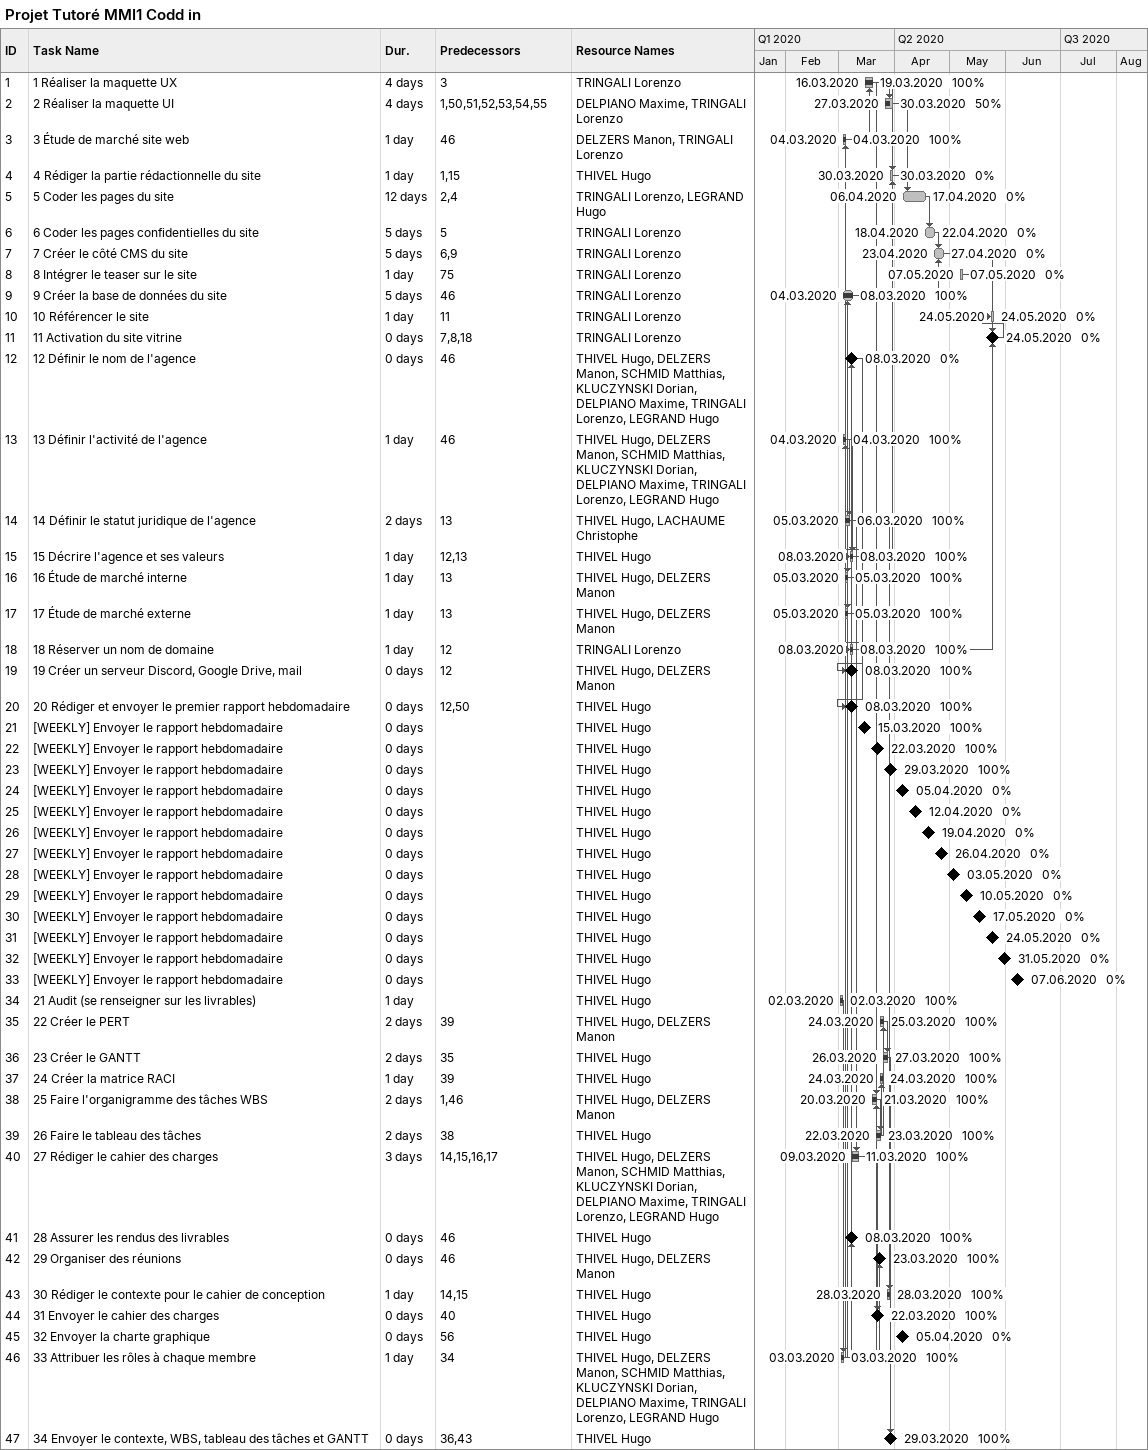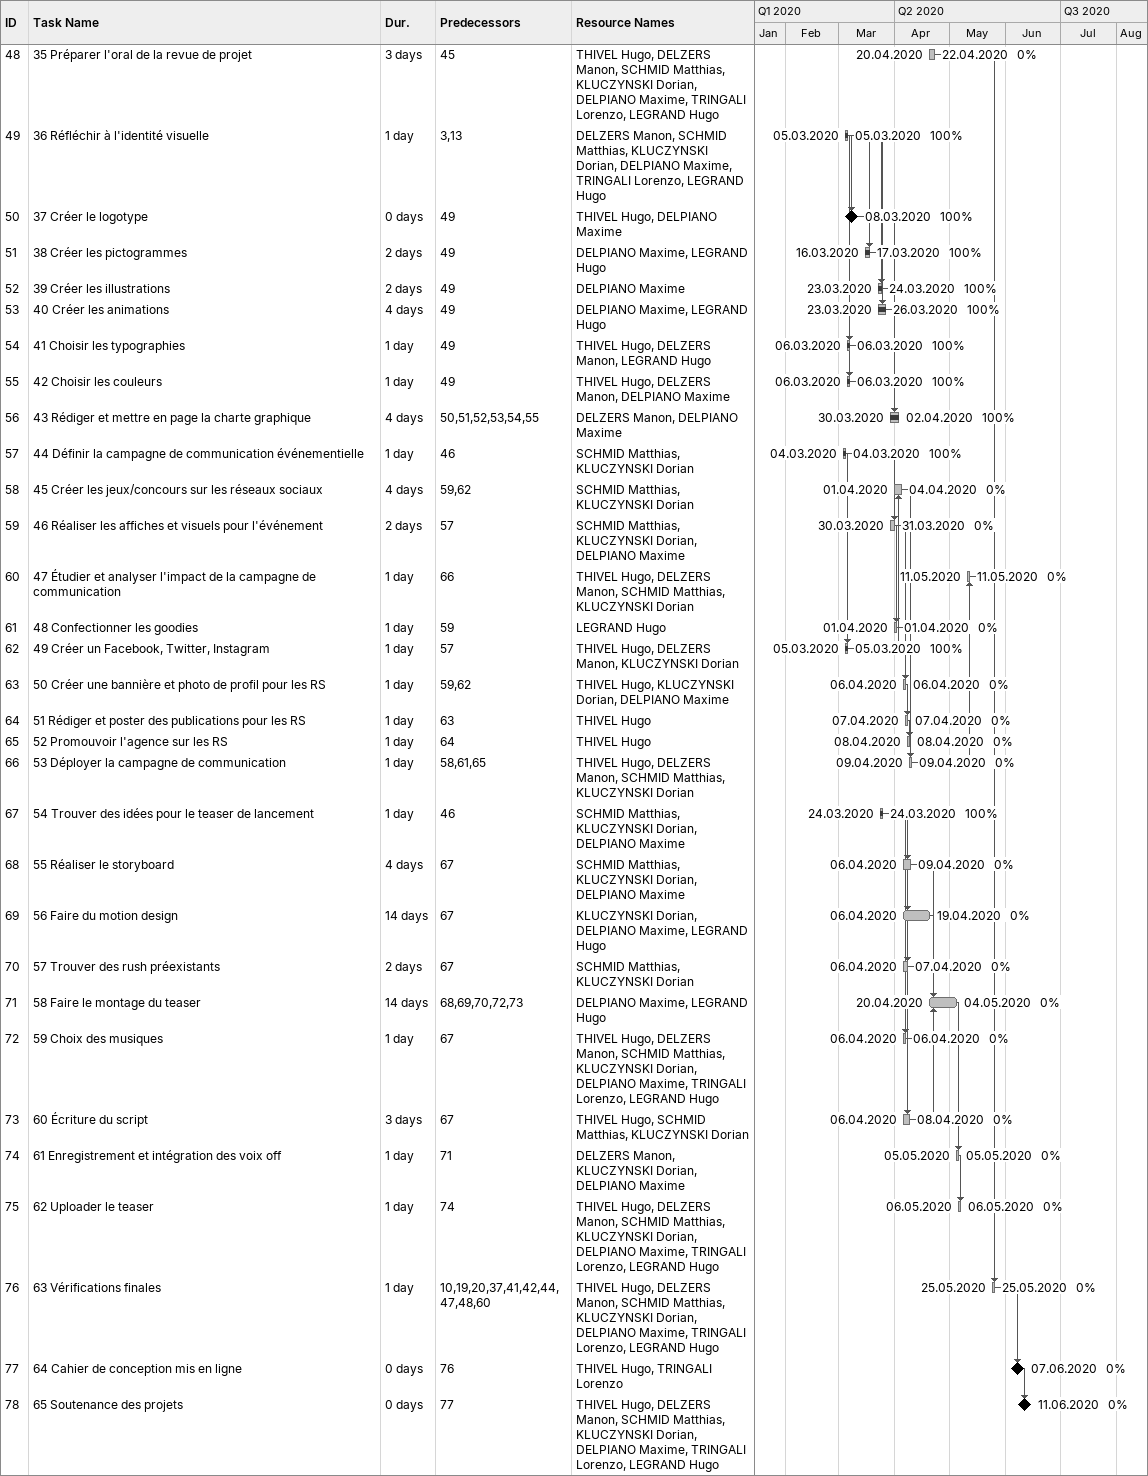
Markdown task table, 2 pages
Projet Tutoré MMI1 Codd in

| ID | Task | Duration | Start | Finish | Predecessors | Resources | % complete |
|---|---|---|---|---|---|---|---|
| 1 | 1 Réaliser la maquette UX | 4d | 2020-03-16 | 2020-03-19 | 3 | TRINGALI Lorenzo | 100 |
| 2 | 2 Réaliser la maquette UI | 4d | 2020-03-27 | 2020-03-30 | 1, 50, 51, 52, 53, 54, 55 | DELPIANO Maxime, TRINGALI Lorenzo | 50 |
| 3 | 3 Étude de marché site web | 1d | 2020-03-04 | 2020-03-04 | 46 | DELZERS Manon, TRINGALI Lorenzo | 100 |
| 4 | 4 Rédiger la partie rédactionnelle du site | 1d | 2020-03-30 | 2020-03-30 | 1, 15 | THIVEL Hugo | 0 |
| 5 | 5 Coder les pages du site | 12d | 2020-04-06 | 2020-04-17 | 2, 4 | TRINGALI Lorenzo, LEGRAND Hugo | 0 |
| 6 | 6 Coder les pages confidentielles du site | 5d | 2020-04-18 | 2020-04-22 | 5 | TRINGALI Lorenzo | 0 |
| 7 | 7 Créer le côté CMS du site | 5d | 2020-04-23 | 2020-04-27 | 6, 9 | TRINGALI Lorenzo | 0 |
| 8 | 8 Intégrer le teaser sur le site | 1d | 2020-05-07 | 2020-05-07 | 75 | TRINGALI Lorenzo | 0 |
| 9 | 9 Créer la base de données du site | 5d | 2020-03-04 | 2020-03-08 | 46 | TRINGALI Lorenzo | 100 |
| 10 | 10 Référencer le site | 1d | 2020-05-24 | 2020-05-24 | 11 | TRINGALI Lorenzo | 0 |
| 11 | 11 Activation du site vitrine | 0d | 2020-05-24 | 2020-05-24 | 7, 8, 18 | TRINGALI Lorenzo | 0 |
| 12 | 12 Définir le nom de l'agence | 0d | 2020-03-08 | 2020-03-08 | 46 | THIVEL Hugo, DELZERS Manon, SCHMID Matthias, KLUCZYNSKI Dorian, DELPIANO Maxime, TRINGALI Lorenzo, LEGRAND Hugo | 0 |
| 13 | 13 Définir l'activité de l'agence | 1d | 2020-03-04 | 2020-03-04 | 46 | THIVEL Hugo, DELZERS Manon, SCHMID Matthias, KLUCZYNSKI Dorian, DELPIANO Maxime, TRINGALI Lorenzo, LEGRAND Hugo | 100 |
| 14 | 14 Définir le statut juridique de l'agence | 2d | 2020-03-05 | 2020-03-06 | 13 | THIVEL Hugo, LACHAUME Christophe | 100 |
| 15 | 15 Décrire l'agence et ses valeurs | 1d | 2020-03-08 | 2020-03-08 | 12, 13 | THIVEL Hugo | 100 |
| 16 | 16 Étude de marché interne | 1d | 2020-03-05 | 2020-03-05 | 13 | THIVEL Hugo, DELZERS Manon | 100 |
| 17 | 17 Étude de marché externe | 1d | 2020-03-05 | 2020-03-05 | 13 | THIVEL Hugo, DELZERS Manon | 100 |
| 18 | 18 Réserver un nom de domaine | 1d | 2020-03-08 | 2020-03-08 | 12 | TRINGALI Lorenzo | 100 |
| 19 | 19 Créer un serveur Discord, Google Drive, mail | 0d | 2020-03-08 | 2020-03-08 | 12 | THIVEL Hugo, DELZERS Manon | 100 |
| 20 | 20 Rédiger et envoyer le premier rapport hebdomadaire | 0d | 2020-03-08 | 2020-03-08 | 12, 50 | THIVEL Hugo | 100 |
| 21 | [WEEKLY] Envoyer le rapport hebdomadaire | 0d | 2020-03-15 | 2020-03-15 |  | THIVEL Hugo | 100 |
| 22 | [WEEKLY] Envoyer le rapport hebdomadaire | 0d | 2020-03-22 | 2020-03-22 |  | THIVEL Hugo | 100 |
| 23 | [WEEKLY] Envoyer le rapport hebdomadaire | 0d | 2020-03-29 | 2020-03-29 |  | THIVEL Hugo | 100 |
| 24 | [WEEKLY] Envoyer le rapport hebdomadaire | 0d | 2020-04-05 | 2020-04-05 |  | THIVEL Hugo | 0 |
| 25 | [WEEKLY] Envoyer le rapport hebdomadaire | 0d | 2020-04-12 | 2020-04-12 |  | THIVEL Hugo | 0 |
| 26 | [WEEKLY] Envoyer le rapport hebdomadaire | 0d | 2020-04-19 | 2020-04-19 |  | THIVEL Hugo | 0 |
| 27 | [WEEKLY] Envoyer le rapport hebdomadaire | 0d | 2020-04-26 | 2020-04-26 |  | THIVEL Hugo | 0 |
| 28 | [WEEKLY] Envoyer le rapport hebdomadaire | 0d | 2020-05-03 | 2020-05-03 |  | THIVEL Hugo | 0 |
| 29 | [WEEKLY] Envoyer le rapport hebdomadaire | 0d | 2020-05-10 | 2020-05-10 |  | THIVEL Hugo | 0 |
| 30 | [WEEKLY] Envoyer le rapport hebdomadaire | 0d | 2020-05-17 | 2020-05-17 |  | THIVEL Hugo | 0 |
| 31 | [WEEKLY] Envoyer le rapport hebdomadaire | 0d | 2020-05-24 | 2020-05-24 |  | THIVEL Hugo | 0 |
| 32 | [WEEKLY] Envoyer le rapport hebdomadaire | 0d | 2020-05-31 | 2020-05-31 |  | THIVEL Hugo | 0 |
| 33 | [WEEKLY] Envoyer le rapport hebdomadaire | 0d | 2020-06-07 | 2020-06-07 |  | THIVEL Hugo | 0 |
| 34 | 21 Audit (se renseigner sur les livrables) | 1d | 2020-03-02 | 2020-03-02 |  | THIVEL Hugo | 100 |
| 35 | 22 Créer le PERT | 2d | 2020-03-24 | 2020-03-25 | 39 | THIVEL Hugo, DELZERS Manon | 100 |
| 36 | 23 Créer le GANTT | 2d | 2020-03-26 | 2020-03-27 | 35 | THIVEL Hugo | 100 |
| 37 | 24 Créer la matrice RACI | 1d | 2020-03-24 | 2020-03-24 | 39 | THIVEL Hugo | 100 |
| 38 | 25 Faire l'organigramme des tâches WBS | 2d | 2020-03-20 | 2020-03-21 | 1, 46 | THIVEL Hugo, DELZERS Manon | 100 |
| 39 | 26 Faire le tableau des tâches | 2d | 2020-03-22 | 2020-03-23 | 38 | THIVEL Hugo | 100 |
| 40 | 27 Rédiger le cahier des charges | 3d | 2020-03-09 | 2020-03-11 | 14, 15, 16, 17 | THIVEL Hugo, DELZERS Manon, SCHMID Matthias, KLUCZYNSKI Dorian, DELPIANO Maxime, TRINGALI Lorenzo, LEGRAND Hugo | 100 |
| 41 | 28 Assurer les rendus des livrables | 0d | 2020-03-08 | 2020-03-08 | 46 | THIVEL Hugo | 100 |
| 42 | 29 Organiser des réunions | 0d | 2020-03-23 | 2020-03-23 | 46 | THIVEL Hugo, DELZERS Manon | 100 |
| 43 | 30 Rédiger le contexte pour le cahier de conception | 1d | 2020-03-28 | 2020-03-28 | 14, 15 | THIVEL Hugo | 100 |
| 44 | 31 Envoyer le cahier des charges | 0d | 2020-03-22 | 2020-03-22 | 40 | THIVEL Hugo | 100 |
| 45 | 32 Envoyer la charte graphique | 0d | 2020-04-05 | 2020-04-05 | 56 | THIVEL Hugo | 0 |
| 46 | 33 Attribuer les rôles à chaque membre | 1d | 2020-03-03 | 2020-03-03 | 34 | THIVEL Hugo, DELZERS Manon, SCHMID Matthias, KLUCZYNSKI Dorian, DELPIANO Maxime, TRINGALI Lorenzo, LEGRAND Hugo | 100 |
| 47 | 34 Envoyer le contexte, WBS, tableau des tâches et GANTT | 0d | 2020-03-29 | 2020-03-29 | 36, 43 | THIVEL Hugo | 100 |
| 48 | 35 Préparer l'oral de la revue de projet | 3d | 2020-04-20 | 2020-04-22 | 45 | THIVEL Hugo, DELZERS Manon, SCHMID Matthias, KLUCZYNSKI Dorian, DELPIANO Maxime, TRINGALI Lorenzo, LEGRAND Hugo | 0 |
| 49 | 36 Réfléchir à l'identité visuelle | 1d | 2020-03-05 | 2020-03-05 | 3, 13 | DELZERS Manon, SCHMID Matthias, KLUCZYNSKI Dorian, DELPIANO Maxime, TRINGALI Lorenzo, LEGRAND Hugo | 100 |
| 50 | 37 Créer le logotype | 0d | 2020-03-08 | 2020-03-08 | 49 | THIVEL Hugo, DELPIANO Maxime | 100 |
| 51 | 38 Créer les pictogrammes | 2d | 2020-03-16 | 2020-03-17 | 49 | DELPIANO Maxime, LEGRAND Hugo | 100 |
| 52 | 39 Créer les illustrations | 2d | 2020-03-23 | 2020-03-24 | 49 | DELPIANO Maxime | 100 |
| 53 | 40 Créer les animations | 4d | 2020-03-23 | 2020-03-26 | 49 | DELPIANO Maxime, LEGRAND Hugo | 100 |
| 54 | 41 Choisir les typographies | 1d | 2020-03-06 | 2020-03-06 | 49 | THIVEL Hugo, DELZERS Manon, LEGRAND Hugo | 100 |
| 55 | 42 Choisir les couleurs | 1d | 2020-03-06 | 2020-03-06 | 49 | THIVEL Hugo, DELZERS Manon, DELPIANO Maxime | 100 |
| 56 | 43 Rédiger et mettre en page la charte graphique | 4d | 2020-03-30 | 2020-04-02 | 50, 51, 52, 53, 54, 55 | DELZERS Manon, DELPIANO Maxime | 100 |
| 57 | 44 Définir la campagne de communication événementielle | 1d | 2020-03-04 | 2020-03-04 | 46 | SCHMID Matthias, KLUCZYNSKI Dorian | 100 |
| 58 | 45 Créer les jeux/concours sur les réseaux sociaux | 4d | 2020-04-01 | 2020-04-04 | 59, 62 | SCHMID Matthias, KLUCZYNSKI Dorian | 0 |
| 59 | 46 Réaliser les affiches et visuels pour l'événement | 2d | 2020-03-30 | 2020-03-31 | 57 | SCHMID Matthias, KLUCZYNSKI Dorian, DELPIANO Maxime | 0 |
| 60 | 47 Étudier et analyser l'impact de la campagne de communication | 1d | 2020-05-11 | 2020-05-11 | 66 | THIVEL Hugo, DELZERS Manon, SCHMID Matthias, KLUCZYNSKI Dorian | 0 |
| 61 | 48 Confectionner les goodies | 1d | 2020-04-01 | 2020-04-01 | 59 | LEGRAND Hugo | 0 |
| 62 | 49 Créer un Facebook, Twitter, Instagram | 1d | 2020-03-05 | 2020-03-05 | 57 | THIVEL Hugo, DELZERS Manon, KLUCZYNSKI Dorian | 100 |
| 63 | 50 Créer une bannière et photo de profil pour les RS | 1d | 2020-04-06 | 2020-04-06 | 59, 62 | THIVEL Hugo, KLUCZYNSKI Dorian, DELPIANO Maxime | 0 |
| 64 | 51 Rédiger et poster des publications pour les RS | 1d | 2020-04-07 | 2020-04-07 | 63 | THIVEL Hugo | 0 |
| 65 | 52 Promouvoir l'agence sur les RS | 1d | 2020-04-08 | 2020-04-08 | 64 | THIVEL Hugo | 0 |
| 66 | 53 Déployer la campagne de communication | 1d | 2020-04-09 | 2020-04-09 | 58, 61, 65 | THIVEL Hugo, DELZERS Manon, SCHMID Matthias, KLUCZYNSKI Dorian | 0 |
| 67 | 54 Trouver des idées pour le teaser de lancement | 1d | 2020-03-24 | 2020-03-24 | 46 | SCHMID Matthias, KLUCZYNSKI Dorian, DELPIANO Maxime | 100 |
| 68 | 55 Réaliser le storyboard | 4d | 2020-04-06 | 2020-04-09 | 67 | SCHMID Matthias, KLUCZYNSKI Dorian, DELPIANO Maxime | 0 |
| 69 | 56 Faire du motion design | 14d | 2020-04-06 | 2020-04-19 | 67 | KLUCZYNSKI Dorian, DELPIANO Maxime, LEGRAND Hugo | 0 |
| 70 | 57 Trouver des rush préexistants | 2d | 2020-04-06 | 2020-04-07 | 67 | SCHMID Matthias, KLUCZYNSKI Dorian | 0 |
| 71 | 58 Faire le montage du teaser | 14d | 2020-04-20 | 2020-05-04 | 68, 69, 70, 72, 73 | DELPIANO Maxime, LEGRAND Hugo | 0 |
| 72 | 59 Choix des musiques | 1d | 2020-04-06 | 2020-04-06 | 67 | THIVEL Hugo, DELZERS Manon, SCHMID Matthias, KLUCZYNSKI Dorian, DELPIANO Maxime, TRINGALI Lorenzo, LEGRAND Hugo | 0 |
| 73 | 60 Écriture du script | 3d | 2020-04-06 | 2020-04-08 | 67 | THIVEL Hugo, SCHMID Matthias, KLUCZYNSKI Dorian | 0 |
| 74 | 61 Enregistrement et intégration des voix off | 1d | 2020-05-05 | 2020-05-05 | 71 | DELZERS Manon, KLUCZYNSKI Dorian, DELPIANO Maxime | 0 |
| 75 | 62 Uploader le teaser | 1d | 2020-05-06 | 2020-05-06 | 74 | THIVEL Hugo, DELZERS Manon, SCHMID Matthias, KLUCZYNSKI Dorian, DELPIANO Maxime, TRINGALI Lorenzo, LEGRAND Hugo | 0 |
| 76 | 63 Vérifications finales | 1d | 2020-05-25 | 2020-05-25 | 10, 19, 20, 37, 41, 42, 44, 47, 48, 60 | THIVEL Hugo, DELZERS Manon, SCHMID Matthias, KLUCZYNSKI Dorian, DELPIANO Maxime, TRINGALI Lorenzo, LEGRAND Hugo | 0 |
| 77 | 64 Cahier de conception mis en ligne | 0d | 2020-06-07 | 2020-06-07 | 76 | THIVEL Hugo, TRINGALI Lorenzo | 0 |
| 78 | 65 Soutenance des projets | 0d | 2020-06-11 | 2020-06-11 | 77 | THIVEL Hugo, DELZERS Manon, SCHMID Matthias, KLUCZYNSKI Dorian, DELPIANO Maxime, TRINGALI Lorenzo, LEGRAND Hugo | 0 |
